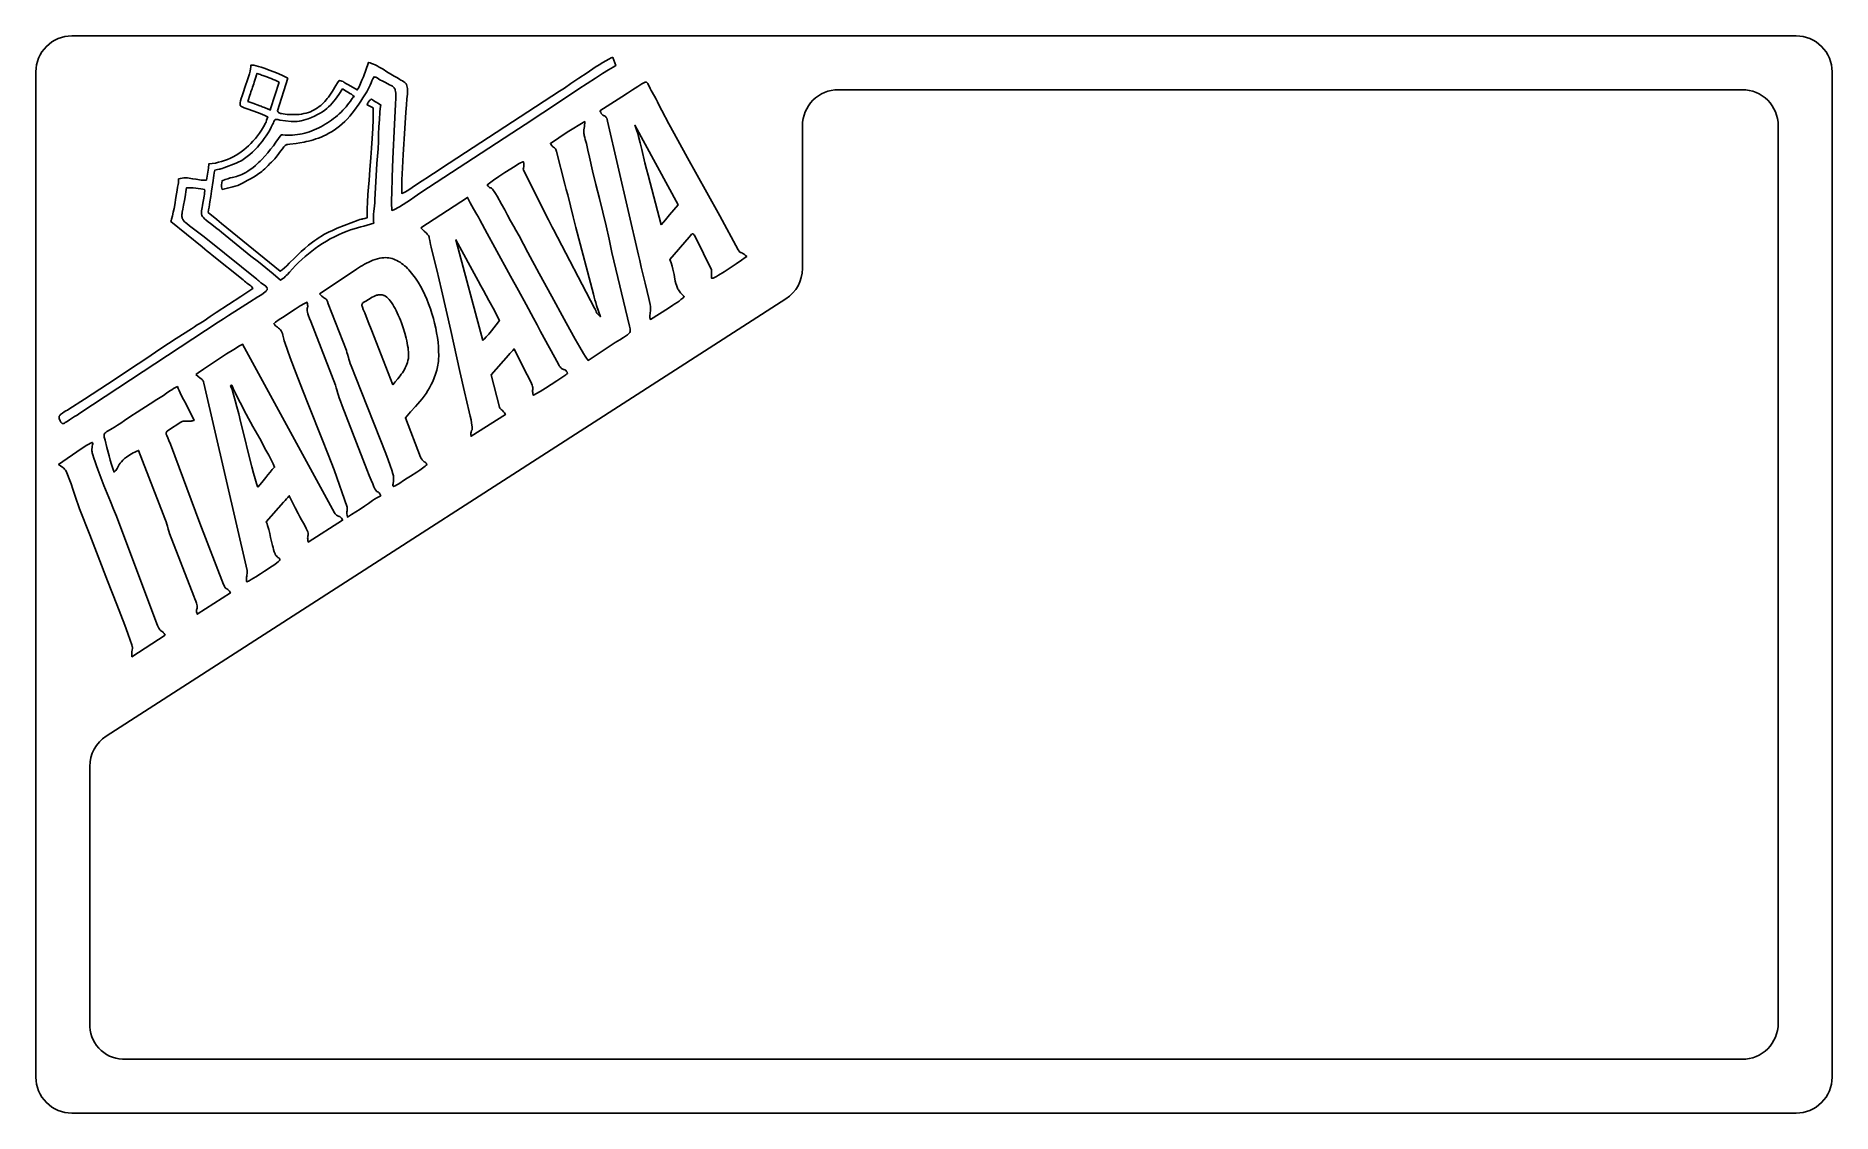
# Model space of a CAD drawing. Extents: x 0 to 500, y 0 to 300.
import ezdxf

# ---------------------------------------------------------------- set-up
doc = ezdxf.new("R2010")
doc.units = 0
doc.layers.add('Camada 1', color=250, linetype='CONTINUOUS')
doc.layers.add('Nível Padrão', color=18, linetype='CONTINUOUS')

msp = doc.modelspace()

# ---------------------------------------------------------------- linework, layer by layer
at = {"layer": 'Camada 1'}
for points in [[(70.14, 288.2), (69.92, 288.33), (69.55, 288.52), (68.42, 289.03), (66.93, 289.67), (65.25, 290.35), (63.54, 290.98), (62.72, 291.26), (61.95, 291.5), (61.27, 291.69), (60.67, 291.82), (60.19, 291.88), (60.01, 291.88), (59.85, 291.86), (59.86, 291.65), (59.85, 291.4), (59.77, 290.83), (59.62, 290.16), (59.42, 289.4), (59.17, 288.58), (58.88, 287.72), (58.27, 285.92), (57.66, 284.16), (57.4, 283.35), (57.17, 282.6), (56.99, 281.93), (56.87, 281.36), (56.84, 281.12), (56.83, 280.91), (56.84, 280.74), (56.87, 280.61), (56.91, 280.56), (56.98, 280.5), (57.21, 280.36), (57.56, 280.19), (58, 280.01), (59.1, 279.58), (60.37, 279.12), (61.68, 278.64), (62.9, 278.19), (63.89, 277.78), (64.26, 277.6), (64.52, 277.45), (64.39, 276.96), (64.23, 276.49), (64.05, 276.02), (63.84, 275.57), (63.61, 275.12), (63.37, 274.67), (62.83, 273.79), (62.25, 272.89), (61.72, 272.17), (61.14, 271.47), (60.42, 270.66), (59.82, 270.03), (59.2, 269.43), (58.55, 268.84), (57.88, 268.29), (57.18, 267.76), (56.46, 267.26), (55.71, 266.79), (54.94, 266.36), (54.16, 265.97), (53.35, 265.61), (52.53, 265.29), (51.69, 265.02), (50.83, 264.79), (49.95, 264.6), (49.07, 264.47), (48.17, 264.39), (48.01, 263.21), (47.82, 262.07), (47.64, 260.95), (47.48, 259.84), (47, 259.81), (46.52, 259.81), (46.04, 259.84), (45.56, 259.9), (44.6, 260.06), (43.63, 260.24), (43.15, 260.32), (42.66, 260.39), (42.17, 260.44), (41.68, 260.47), (41.19, 260.46), (40.69, 260.41), (40.2, 260.33), (39.7, 260.19), (39.71, 259.83), (39.7, 259.45), (39.65, 259.05), (39.58, 258.65), (39.42, 257.84), (39.28, 257.06), (38.96, 255.03), (38.63, 252.96), (38.45, 251.93), (38.24, 250.91), (38.01, 249.9), (37.75, 248.92), (37.64, 248.53), (37.64, 248.55), (37.64, 248.55), (37.55, 248.34), (46.31, 241.21), (47.04, 240.63), (47.71, 240.08), (48.37, 239.53), (49.07, 238.98), (57.7, 232.04), (58.08, 231.73), (58.41, 231.45), (58.75, 231.15), (59.15, 230.83), (59.56, 230.54), (59.82, 230.36), (59.93, 230.26), (60.06, 230.12), (60.39, 229.66), (58.72, 228.53), (57.04, 227.42), (53.63, 225.19), (50.21, 222.95), (48.51, 221.81), (46.82, 220.66), (46.41, 220.4), (45.94, 220.13), (45.43, 219.83), (44.92, 219.51), (44.13, 218.97), (43.35, 218.44), (39.07, 215.69), (34.8, 212.9), (30.55, 210.08), (26.29, 207.25), (22.03, 204.42), (17.77, 201.6), (13.49, 198.8), (9.2, 196.04), (8.81, 195.81), (8.35, 195.55), (7.85, 195.27), (7.36, 194.96), (7.14, 194.79), (6.93, 194.62), (6.76, 194.44), (6.62, 194.26), (6.51, 194.07), (6.45, 193.88), (6.45, 193.68), (6.49, 193.48), (6.76, 192.83), (6.87, 192.58), (6.98, 192.38), (7.09, 192.22), (7.2, 192.11), (7.31, 192.05), (7.44, 192.02), (7.58, 192.04), (7.75, 192.09), (7.93, 192.18), (8.15, 192.3), (8.68, 192.64), (9.37, 193.09), (10.76, 193.97), (11.48, 194.42), (12.24, 194.92), (50.76, 220.24), (52.21, 221.2), (53.59, 222.1), (56.43, 223.91), (59.49, 225.87), (61.74, 227.29), (62.58, 227.84), (63.26, 228.3), (63.77, 228.69), (63.96, 228.85), (64.12, 229.01), (64.25, 229.16), (64.34, 229.29), (64.4, 229.42), (64.42, 229.54), (64.41, 229.66), (64.38, 229.78), (64.31, 229.9), (64.22, 230.02), (63.96, 230.27), (63.6, 230.55), (62.65, 231.27), (62.32, 231.54), (62.06, 231.77), (61.81, 231.99), (61.53, 232.23), (48.19, 242.97), (46.44, 244.36), (44.96, 245.48), (42.75, 247.12), (41.97, 247.73), (41.66, 247.99), (41.4, 248.24), (41.18, 248.47), (40.99, 248.7), (40.85, 248.93), (40.75, 249.16), (40.67, 249.4), (40.63, 249.66), (40.62, 249.93), (40.63, 250.23), (40.67, 250.56), (40.73, 250.92), (40.89, 251.78), (41.12, 252.84), (41.37, 254.15), (41.64, 255.74), (41.77, 256.66), (41.89, 257.67), (42.15, 257.7), (42.43, 257.72), (43.07, 257.71), (43.76, 257.67), (44.48, 257.6), (45.19, 257.51), (45.87, 257.4), (46.47, 257.3), (46.97, 257.19), (46.99, 256.81), (46.96, 256.37), (46.9, 255.89), (46.82, 255.39), (46.64, 254.37), (46.56, 253.89), (46.49, 253.44), (46.4, 252.75), (46.3, 252.17), (46.13, 251.25), (46.08, 250.89), (46.07, 250.57), (46.11, 250.28), (46.15, 250.14), (46.21, 250), (46.37, 249.72), (46.62, 249.42), (46.96, 249.08), (47.39, 248.7), (47.94, 248.26), (48.61, 247.74), (50.36, 246.4), (51.01, 245.9), (51.67, 245.35), (53.68, 243.64), (55.73, 241.97), (57.79, 240.32), (59.86, 238.68), (61.93, 237.05), (63.99, 235.4), (66.03, 233.72), (68.05, 232.01), (68.39, 232.18), (68.73, 232.4), (69.07, 232.66), (69.39, 232.96), (69.7, 233.27), (70.01, 233.59), (70.56, 234.21), (71.41, 235.13), (72.26, 236.02), (73.14, 236.88), (74.02, 237.72), (74.93, 238.54), (75.86, 239.32), (76.81, 240.08), (77.78, 240.82), (78.78, 241.52), (79.81, 242.2), (80.86, 242.84), (81.95, 243.46), (83.07, 244.05), (84.22, 244.61), (85.41, 245.14), (86.63, 245.64), (87.6, 245.99), (88.55, 246.29), (89.49, 246.55), (90.41, 246.79), (91.32, 247.04), (92.23, 247.29), (93.12, 247.57), (94.02, 247.89), (93.97, 248.29), (93.94, 248.7), (93.93, 249.1), (93.94, 249.5), (93.98, 250.31), (94.05, 251.11), (94.24, 252.72), (94.32, 253.54), (94.37, 254.35), (94.94, 264.46), (95.11, 266.49), (95.23, 268.53), (95.33, 270.57), (95.41, 272.62), (95.5, 274.66), (95.61, 276.71), (95.76, 278.74), (95.86, 279.75), (95.97, 280.76), (95.7, 280.94), (95.38, 281.13), (94.67, 281.55), (94.32, 281.77), (93.99, 281.98), (93.71, 282.2), (93.5, 282.41), (93.24, 282.28), (93.02, 282.14), (92.83, 281.98), (92.67, 281.8), (92.54, 281.59), (92.43, 281.35), (92.32, 281.09), (92.23, 280.79), (93.84, 279.94), (93.88, 279.41), (93.9, 278.67), (93.9, 277.75), (93.87, 276.68), (93.77, 274.19), (93.61, 271.46), (93.44, 268.7), (93.26, 266.16), (92.99, 262.67), (92.74, 259.81), (92.59, 257.87), (92.43, 255.79), (92.3, 253.74), (92.21, 251.88), (92.19, 251.06), (92.18, 250.36), (92.2, 249.77), (92.23, 249.34), (91.83, 249.2), (91.52, 249.12), (91.03, 249.04), (90.8, 249), (90.52, 248.94), (90.18, 248.83), (89.74, 248.68), (83.89, 246.41), (83.1, 246.09), (82.34, 245.75), (81.6, 245.4), (80.88, 245.03), (80.19, 244.65), (79.52, 244.25), (78.86, 243.84), (78.23, 243.43), (77.62, 243), (77.02, 242.57), (75.89, 241.69), (74.83, 240.81), (73.85, 239.93), (72.92, 239.06), (72.06, 238.23), (70.52, 236.68), (69.82, 236), (69.18, 235.39), (68.58, 234.87), (68.3, 234.65), (68.02, 234.45), (51.64, 247.78), (50.98, 248.33), (50.34, 248.83), (47.91, 250.83), (48.06, 251.55), (48.2, 252.28), (48.44, 253.75), (48.65, 255.26), (48.86, 256.8), (49.31, 259.69), (49.44, 260.44), (49.54, 261.15), (49.65, 261.85), (49.79, 262.57), (50.19, 262.7), (50.5, 262.78), (50.99, 262.87), (51.23, 262.91), (51.5, 262.97), (51.84, 263.07), (52.28, 263.23), (55.74, 264.57), (56.13, 264.73), (56.53, 264.91), (56.92, 265.11), (57.31, 265.33), (57.69, 265.57), (58.08, 265.82), (58.84, 266.37), (59.59, 266.98), (60.31, 267.63), (61.02, 268.33), (61.71, 269.06), (62.36, 269.82), (62.99, 270.6), (63.58, 271.39), (64.13, 272.18), (64.64, 272.98), (65.11, 273.77), (65.52, 274.55), (65.89, 275.3), (66.11, 275.81), (66.27, 276.19), (66.4, 276.47), (66.47, 276.57), (66.54, 276.65), (66.63, 276.7), (66.72, 276.73), (66.84, 276.75), (66.98, 276.74), (67.36, 276.68), (67.87, 276.55), (71.02, 276.19), (71.57, 276.15), (72.13, 276.15), (72.7, 276.18), (73.28, 276.25), (73.87, 276.35), (74.48, 276.49), (75.1, 276.68), (75.74, 276.9), (76.71, 277.3), (77.59, 277.69), (78.39, 278.09), (79.12, 278.49), (79.78, 278.9), (80.38, 279.33), (80.94, 279.78), (81.47, 280.25), (81.96, 280.74), (82.44, 281.27), (82.9, 281.82), (83.36, 282.41), (84.32, 283.72), (85.37, 285.22), (85.79, 284.94), (86.2, 284.69), (87.02, 284.22), (87.43, 283.98), (87.83, 283.73), (88.23, 283.44), (88.63, 283.12), (88.24, 282.81), (88.12, 282.68), (88.01, 282.55), (87.82, 282.26), (87.54, 281.84), (87.15, 281.31), (86.74, 280.79), (86.32, 280.28), (85.87, 279.77), (85.41, 279.28), (84.93, 278.79), (84.44, 278.32), (83.92, 277.86), (83.4, 277.41), (82.85, 276.98), (82.3, 276.56), (81.73, 276.16), (81.15, 275.77), (80.56, 275.39), (79.95, 275.04), (79.34, 274.7), (78.72, 274.39), (78.09, 274.09), (77.44, 273.81), (76.8, 273.55), (76.14, 273.32), (75.48, 273.11), (74.82, 272.92), (74.14, 272.76), (73.47, 272.62), (72.79, 272.51), (72.11, 272.42), (71.43, 272.36), (70.74, 272.33), (70.06, 272.33), (69.37, 272.35), (68.69, 272.41), (68.28, 272.48), (66.83, 270.44), (66.09, 269.43), (65.34, 268.44), (64.55, 267.47), (63.73, 266.52), (62.86, 265.6), (62.41, 265.14), (61.94, 264.7), (61.1, 263.94), (60.34, 263.29), (59.65, 262.76), (59.02, 262.31), (58.43, 261.95), (57.88, 261.65), (57.35, 261.41), (56.84, 261.21), (56.32, 261.04), (55.8, 260.89), (54.68, 260.6), (54.06, 260.43), (53.38, 260.23), (52.64, 259.99), (51.82, 259.68), (51.74, 259.08), (51.68, 258.52), (51.68, 258.24), (51.7, 257.94), (51.76, 257.61), (51.85, 257.25), (52.58, 257.44), (53.31, 257.61), (54.04, 257.77), (54.77, 257.94), (55.5, 258.14), (56.23, 258.38), (56.6, 258.53), (56.96, 258.69), (57.32, 258.87), (57.69, 259.08), (58.76, 259.7), (59.7, 260.23), (60.55, 260.7), (61.33, 261.16), (62.09, 261.67), (62.48, 261.96), (62.87, 262.27), (63.29, 262.62), (63.72, 263.01), (64.17, 263.45), (64.66, 263.94), (65.15, 264.43), (65.6, 264.84), (66.03, 265.27), (66.5, 265.77), (66.78, 266.12), (67.17, 266.63), (68.12, 267.89), (68.61, 268.52), (69.05, 269.07), (69.42, 269.47), (69.57, 269.59), (69.68, 269.66), (69.87, 269.72), (70.11, 269.77), (70.72, 269.87), (72.43, 270.08), (73.48, 270.23), (74.65, 270.44), (75.27, 270.56), (75.92, 270.71), (76.58, 270.88), (77.26, 271.07), (77.95, 271.3), (78.66, 271.55), (79.38, 271.83), (80.1, 272.14), (80.84, 272.49), (81.57, 272.88), (82.31, 273.31), (83.05, 273.78), (83.79, 274.3), (84.52, 274.86), (85.24, 275.47), (85.96, 276.14), (86.66, 276.85), (87.35, 277.62), (88.03, 278.46), (88.69, 279.35), (89.86, 281.02), (90.44, 281.86), (91.01, 282.71), (91.56, 283.57), (92.08, 284.45), (92.56, 285.35), (93, 286.26), (93.28, 286.9), (93.53, 287.49), (93.8, 288.06), (93.96, 288.34), (94.15, 288.62), (94.42, 288.55), (94.64, 288.48), (94.82, 288.4), (94.99, 288.31), (95.32, 288.09), (95.77, 287.81), (96.59, 287.36), (97.3, 286.99), (98.44, 286.41), (98.87, 286.18), (99.23, 285.96), (99.52, 285.74), (99.64, 285.62), (99.75, 285.5), (99.84, 285.37), (99.92, 285.22), (99.99, 285.07), (100.04, 284.9), (100.12, 284.5), (100.16, 284.02), (100.17, 283.44), (100.16, 282.74), (100.09, 280.93), (99.84, 275.42), (99.4, 265.72), (99.2, 260.67), (99.06, 256.23), (99.02, 254.41), (99.01, 252.95), (99.03, 251.92), (99.06, 251.58), (99.09, 251.38), (99.63, 251.6), (100.16, 251.85), (100.69, 252.11), (101.22, 252.4), (102.26, 253.01), (103.29, 253.68), (104.3, 254.37), (105.29, 255.07), (107.17, 256.41), (130.37, 271.53), (132.52, 272.93), (136.18, 275.36), (146.01, 281.87), (151.16, 285.26), (155.79, 288.27), (157.75, 289.52), (159.39, 290.55), (160.65, 291.31), (161.12, 291.57), (161.46, 291.76), (160.58, 294.02), (160.37, 293.95), (160.1, 293.85), (159.46, 293.53), (158.68, 293.1), (157.78, 292.57), (156.78, 291.95), (155.71, 291.26), (153.43, 289.76), (151.12, 288.2), (148.95, 286.72), (147.1, 285.46), (145.76, 284.58), (112.91, 263.14), (111.12, 262), (110.19, 261.39), (109.28, 260.77), (107.56, 259.61), (105.68, 258.39), (104.75, 257.78), (103.81, 257.16), (103.33, 256.86), (102.84, 256.59), (102.35, 256.34), (101.84, 256.12), (101.82, 256.61), (101.82, 257.44), (101.84, 258.57), (101.89, 259.94), (102.04, 263.23), (102.23, 266.95), (102.66, 274.21), (102.95, 278.78), (103.12, 280.8), (103.29, 282.46), (103.41, 283.82), (103.44, 284.39), (103.44, 284.91), (103.42, 285.36), (103.36, 285.77), (103.27, 286.14), (103.12, 286.46), (103.04, 286.61), (102.93, 286.75), (102.69, 287.01), (102.38, 287.25), (102.02, 287.47), (101.61, 287.69), (101.3, 287.88), (100.61, 288.29), (99.77, 288.78), (98.79, 289.38), (97.73, 290.04), (96.62, 290.71), (95.51, 291.34), (94.96, 291.64), (94.44, 291.9), (93.93, 292.14), (93.45, 292.34), (93.01, 292.5), (92.6, 292.61), (91.17, 288.62), (90.77, 287.66), (90.38, 286.72), (90.18, 286.27), (89.96, 285.82), (89.72, 285.39), (89.45, 284.97), (86.99, 286.39), (86.31, 286.79), (85.76, 287.12), (85.49, 287.26), (85.2, 287.39), (84.85, 287.51), (84.44, 287.62), (83.98, 286.93), (83.52, 286.19), (82.53, 284.59), (81.99, 283.77), (81.4, 282.95), (81.09, 282.55), (80.76, 282.15), (80.41, 281.76), (80.05, 281.38), (79.67, 281.01), (79.27, 280.65), (78.85, 280.31), (78.41, 279.99), (77.95, 279.68), (77.46, 279.4), (76.94, 279.14), (76.4, 278.9), (75.84, 278.69), (75.24, 278.51), (74.61, 278.36), (73.95, 278.24), (73.26, 278.15), (72.54, 278.1), (71.78, 278.09), (70.98, 278.11), (70.46, 278.13), (69.9, 278.15), (69.41, 278.22), (68.86, 278.31), (68.36, 278.36), (68.12, 278.4), (67.91, 278.45), (67.7, 278.54), (67.52, 278.67), (67.44, 278.76), (67.37, 278.86), (67.3, 278.98), (67.24, 279.12), (70.14, 288.2)], [(157.02, 279.15), (157.21, 278.74), (157.38, 278.43), (157.54, 278.2), (157.69, 278.03), (157.83, 277.92), (157.96, 277.85), (158.2, 277.77), (158.32, 277.73), (158.43, 277.68), (158.54, 277.6), (158.66, 277.48), (158.77, 277.3), (158.89, 277.05), (159.01, 276.72), (159.14, 276.29), (167.76, 238.91), (168.08, 237.49), (168.52, 235.6), (169.62, 231.11), (170.16, 228.85), (170.62, 226.83), (170.96, 225.22), (171.06, 224.63), (171.12, 224.2), (171.12, 223.74), (171.09, 223.33), (171.03, 222.96), (170.97, 222.61), (170.92, 222.26), (170.9, 221.89), (170.94, 221.5), (170.98, 221.29), (171.04, 221.06), (176.06, 224.22), (177.28, 224.99), (177.89, 225.38), (178.48, 225.77), (179.05, 226.17), (179.57, 226.58), (180.05, 227), (180.46, 227.42), (180.16, 227.69), (179.89, 227.96), (179.64, 228.22), (179.42, 228.48), (179.21, 228.73), (179.03, 228.99), (178.87, 229.24), (178.72, 229.5), (178.47, 230.02), (178.28, 230.54), (178.12, 231.09), (177.99, 231.66), (177.76, 232.89), (177.64, 233.56), (177.49, 234.28), (177.31, 235.06), (177.09, 235.89), (176.8, 236.79), (176.45, 237.76), (181.86, 243.97), (182.27, 244.53), (182.46, 244.74), (182.56, 244.82), (182.65, 244.87), (182.75, 244.89), (182.85, 244.88), (182.95, 244.84), (183.06, 244.76), (183.18, 244.63), (183.3, 244.46), (183.44, 244.23), (183.58, 243.95), (188.05, 234.86), (188.08, 234.66), (188.08, 234.47), (188.07, 234.11), (188.03, 233.75), (188.03, 233.35), (188.07, 232.68), (188.09, 232.56), (188.11, 232.52), (188.14, 232.54), (188.18, 232.57), (188.25, 232.57), (188.34, 232.51), (188.41, 232.51), (188.53, 232.54), (188.9, 232.7), (189.41, 232.97), (190.04, 233.34), (191.56, 234.29), (193.26, 235.4), (194.94, 236.54), (196.4, 237.54), (197.45, 238.27), (197.87, 238.59), (197.53, 238.88), (197.23, 239.11), (196.98, 239.29), (196.77, 239.42), (196.46, 239.58), (196.24, 239.66), (196.08, 239.71), (196, 239.75), (195.93, 239.81), (195.75, 240.02), (195.49, 240.4), (190.36, 249.86), (186.73, 256.38), (181.38, 266.02), (178.66, 271), (176.2, 275.53), (174.26, 279.21), (173.54, 280.59), (173.05, 281.62), (172.65, 282.41), (172.21, 283.2), (171.27, 284.81), (170.99, 285.32), (170.77, 285.78), (170.43, 286.49), (170.3, 286.74), (170.16, 286.93), (170.09, 287), (170.02, 287.06), (169.94, 287.09), (169.85, 287.11), (169.75, 287.11), (169.64, 287.09), (169.39, 287), (169.07, 286.85), (168.67, 286.61), (167.6, 285.93), (166.07, 284.95), (164.67, 284.07), (163.12, 283.07), (157.02, 279.15)], [(161.29, 214.59), (162.59, 215.4), (163.61, 216.03), (164.39, 216.54), (164.7, 216.76), (164.94, 216.98), (165.14, 217.19), (165.29, 217.41), (165.39, 217.64), (165.44, 217.88), (165.46, 218.16), (165.43, 218.46), (165.37, 218.8), (165.28, 219.19), (160.36, 239.72), (159.99, 241.53), (159.58, 243.37), (158.72, 247.1), (157.81, 250.89), (156.86, 254.73), (155.9, 258.58), (154.96, 262.44), (154.06, 266.27), (153.63, 268.17), (153.22, 270.06), (153.08, 270.62), (152.92, 271.17), (152.76, 271.71), (152.62, 272.28), (152.57, 272.57), (152.54, 272.85), (152.52, 273.12), (152.52, 273.37), (152.55, 273.86), (152.61, 274.32), (152.69, 274.77), (152.75, 275.21), (152.78, 275.66), (152.77, 275.9), (152.76, 276.14), (147.88, 273.15), (145.55, 271.63), (143.22, 270.06), (143.35, 269.81), (143.48, 269.61), (143.6, 269.45), (143.71, 269.32), (143.92, 269.13), (144.12, 269), (144.32, 268.86), (144.41, 268.77), (144.5, 268.65), (144.6, 268.51), (144.69, 268.33), (144.79, 268.1), (144.89, 267.82), (147.25, 258.74), (147.65, 257.25), (148.04, 255.74), (148.81, 252.65), (149.57, 249.58), (150.31, 246.61), (155.22, 228.04), (155.4, 227.27), (155.59, 226.49), (155.82, 225.71), (156.06, 224.92), (156.59, 223.35), (157.16, 221.8), (156.14, 222.82), (155.96, 223.17), (155.82, 223.51), (155.69, 223.85), (155.53, 224.21), (144.12, 246.04), (143.72, 246.77), (143.33, 247.52), (142.65, 248.82), (135.7, 262.59), (135.68, 262.93), (135.7, 263.21), (135.79, 263.67), (135.82, 263.9), (135.82, 264.18), (135.79, 264.52), (135.69, 264.94), (135.56, 264.9), (135.38, 264.84), (134.93, 264.63), (134.36, 264.33), (133.7, 263.95), (132.17, 263.02), (130.49, 261.95), (128.83, 260.85), (127.36, 259.83), (126.24, 259.01), (125.86, 258.7), (125.62, 258.49), (125.91, 258.12), (126.13, 257.88), (126.29, 257.74), (126.42, 257.67), (126.51, 257.65), (126.6, 257.65), (126.68, 257.65), (126.78, 257.62), (126.9, 257.53), (127.07, 257.36), (127.28, 257.08), (127.57, 256.67), (127.93, 256.1), (128.39, 255.35), (129.64, 253.17), (130.51, 251.56), (131.32, 250.03), (132.13, 248.52), (133.01, 246.95), (133.6, 245.9), (134.48, 244.29), (136.97, 239.69), (140.11, 233.84), (143.58, 227.42), (147.02, 221.1), (148.63, 218.19), (150.09, 215.57), (151.38, 213.31), (152.45, 211.51), (152.88, 210.8), (153.25, 210.24), (153.53, 209.84), (153.73, 209.6), (161.29, 214.59)], [(174.09, 247.38), (175.27, 248.77), (176.41, 250.14), (177.55, 251.52), (178.74, 252.91), (166.74, 275.1), (167.01, 274.37), (167.27, 273.6), (167.52, 272.79), (167.76, 271.95), (168.22, 270.18), (168.67, 268.34), (169.54, 264.65), (169.97, 262.88), (170.43, 261.23), (174.09, 247.38)], [(107.14, 246.58), (108.1, 245.65), (108.73, 245.05), (108.95, 244.82), (109.12, 244.62), (109.25, 244.44), (109.35, 244.24), (109.43, 244.02), (109.5, 243.76), (109.64, 243.04), (109.86, 241.94), (110.02, 241.2), (110.23, 240.32), (111.57, 234.84), (112.88, 229.27), (114.18, 223.63), (115.47, 217.94), (118.04, 206.56), (119.33, 200.91), (120.63, 195.33), (120.91, 194.08), (121.13, 193.07), (121.28, 192.25), (121.38, 191.61), (121.44, 191.12), (121.46, 190.76), (121.44, 190.49), (121.41, 190.31), (121.35, 190.17), (121.29, 190.06), (121.23, 189.94), (121.17, 189.8), (121.13, 189.61), (121.11, 189.35), (121.11, 188.98), (121.15, 188.49), (130.69, 194.56), (130.44, 195), (130.2, 195.34), (129.97, 195.59), (129.75, 195.79), (129.54, 195.96), (129.34, 196.14), (129.17, 196.35), (129.02, 196.61), (126.75, 205.6), (131.57, 211.06), (131.97, 211.55), (132.35, 211.98), (132.74, 212.39), (133.12, 212.82), (136.51, 206.06), (137.02, 205.12), (137.44, 204.34), (137.76, 203.69), (138, 203.16), (138.17, 202.73), (138.27, 202.39), (138.33, 202.12), (138.35, 201.91), (138.34, 201.72), (138.32, 201.55), (138.27, 201.2), (138.26, 200.98), (138.28, 200.71), (138.34, 200.37), (138.45, 199.94), (138.74, 200.08), (139.17, 200.31), (140.35, 201), (141.83, 201.91), (143.45, 202.93), (145.04, 203.96), (146.44, 204.89), (147.48, 205.61), (147.81, 205.86), (147.99, 206.02), (147.86, 206.33), (147.73, 206.56), (147.61, 206.74), (147.49, 206.87), (147.37, 206.95), (147.25, 207.01), (146.99, 207.08), (146.85, 207.13), (146.69, 207.18), (146.53, 207.27), (146.35, 207.4), (146.15, 207.58), (145.94, 207.82), (145.7, 208.14), (145.44, 208.55), (140.42, 217.71), (139.49, 219.53), (138.52, 221.39), (136.48, 225.21), (134.34, 229.13), (132.15, 233.11), (127.74, 241.08), (125.6, 245), (123.55, 248.82), (123.17, 249.5), (122.74, 250.25), (121.8, 251.84), (121.33, 252.66), (120.89, 253.47), (120.5, 254.26), (120.17, 255.02), (107.14, 246.58)], [(124.39, 215.21), (124.57, 215.36), (124.81, 215.58), (125.38, 216.19), (126.06, 216.97), (126.78, 217.85), (127.5, 218.74), (128.15, 219.57), (129.03, 220.75), (128.35, 222.11), (127.63, 223.49), (126.1, 226.29), (124.56, 229.07), (123.82, 230.44), (123.13, 231.77), (116.93, 243.23), (124.39, 215.21)], [(78.94, 228.18), (79.05, 228.07), (79.14, 227.94), (79.3, 227.76), (79.61, 227.48), (80.04, 227.17), (80.34, 226.98), (80.56, 226.86), (80.71, 226.76), (80.85, 226.62), (80.98, 226.38), (81.15, 226), (81.39, 225.41), (86.43, 212.39), (86.59, 211.87), (86.73, 211.38), (86.99, 210.42), (87.12, 209.93), (87.28, 209.39), (87.48, 208.8), (87.72, 208.14), (90.52, 201.09), (94.08, 192.14), (95.83, 187.69), (97.38, 183.66), (98.05, 181.89), (98.62, 180.33), (99.08, 179.03), (99.4, 178.01), (99.47, 177.75), (99.52, 177.49), (99.56, 177.23), (99.57, 176.98), (99.57, 176.49), (99.53, 176.05), (99.41, 175.29), (99.37, 174.99), (99.36, 174.77), (99.38, 174.68), (99.41, 174.62), (99.45, 174.57), (99.52, 174.55), (99.61, 174.55), (99.72, 174.57), (100.02, 174.69), (100.44, 174.93), (101.01, 175.27), (102.62, 176.35), (103.39, 176.86), (104.23, 177.39), (105.99, 178.49), (106.85, 179.05), (107.64, 179.61), (108, 179.88), (108.33, 180.15), (108.63, 180.42), (108.89, 180.68), (108.75, 180.86), (108.62, 181.01), (108.36, 181.25), (108.12, 181.42), (107.9, 181.56), (107.69, 181.73), (107.49, 181.94), (107.39, 182.08), (107.29, 182.25), (107.19, 182.46), (107.09, 182.7), (102.86, 193.63), (104.3, 195.26), (105.65, 196.77), (106.29, 197.5), (106.91, 198.22), (107.5, 198.94), (108.06, 199.67), (108.6, 200.43), (109.11, 201.21), (109.59, 202.02), (110.05, 202.88), (110.48, 203.79), (110.88, 204.76), (111.25, 205.79), (111.59, 206.91), (111.71, 207.36), (111.81, 207.83), (111.89, 208.32), (111.97, 208.83), (112.03, 209.35), (112.07, 209.89), (112.12, 211.02), (112.11, 212.2), (112.05, 213.42), (111.93, 214.69), (111.77, 215.98), (111.55, 217.3), (111.29, 218.64), (110.99, 219.99), (110.63, 221.34), (110.24, 222.69), (109.8, 224.02), (109.32, 225.34), (108.8, 226.64), (108.25, 227.9), (107.66, 229.12), (107.03, 230.3), (106.37, 231.43), (106.03, 231.97), (105.68, 232.49), (105.32, 233), (104.95, 233.49), (104.58, 233.96), (104.2, 234.41), (103.81, 234.84), (103.42, 235.25), (103.02, 235.64), (102.61, 236), (102.2, 236.34), (101.78, 236.66), (101.35, 236.95), (100.92, 237.21), (100.49, 237.45), (100.04, 237.65), (99.6, 237.83), (99.14, 237.98), (98.69, 238.09), (98.23, 238.18), (97.76, 238.23), (97.29, 238.25), (96.81, 238.23), (96.33, 238.18), (95.69, 238.07), (95.05, 237.92), (94.43, 237.73), (93.82, 237.52), (93.22, 237.27), (92.63, 237.01), (92.05, 236.72), (91.48, 236.41), (90.91, 236.08), (90.36, 235.75), (89.27, 235.04), (87.17, 233.61), (78.94, 228.18)], [(85.25, 197), (84.78, 198.23), (84.45, 199.16), (84.21, 199.87), (84.05, 200.44), (83.78, 201.42), (83.62, 201.99), (83.38, 202.72), (76.5, 220.44), (76.17, 221.33), (75.91, 222.05), (75.72, 222.63), (75.59, 223.09), (75.52, 223.45), (75.48, 223.72), (75.48, 223.93), (75.51, 224.08), (75.59, 224.32), (75.63, 224.45), (75.65, 224.59), (75.66, 224.78), (75.63, 225.04), (75.56, 225.37), (75.45, 225.81), (75.16, 225.67), (74.74, 225.45), (73.6, 224.78), (72.17, 223.89), (70.61, 222.89), (69.08, 221.89), (67.73, 220.98), (66.72, 220.26), (66.39, 220.01), (66.2, 219.85), (66.46, 219.54), (66.73, 219.28), (67, 219.06), (67.28, 218.86), (67.55, 218.65), (67.81, 218.43), (68.05, 218.17), (68.28, 217.86), (68.5, 217.46), (68.66, 217.08), (68.76, 216.7), (68.84, 216.33), (68.98, 215.52), (69.09, 215.08), (69.25, 214.59), (70.82, 210.35), (72.49, 205.96), (74.23, 201.47), (76, 196.93), (79.58, 187.86), (81.32, 183.43), (82.99, 179.14), (86.63, 168.72), (86.67, 168.34), (86.66, 168.03), (86.63, 167.76), (86.59, 167.49), (86.56, 167.21), (86.56, 166.88), (86.61, 166.48), (86.73, 165.98), (87.89, 166.74), (89.05, 167.48), (90.24, 168.23), (91.46, 169.03), (92.54, 169.78), (93.7, 170.58), (94.29, 170.96), (94.87, 171.33), (95.43, 171.66), (95.97, 171.94), (95.72, 172.43), (95.53, 172.75), (95.38, 172.93), (95.26, 173.02), (95.17, 173.05), (95.09, 173.05), (95, 173.06), (94.9, 173.11), (94.77, 173.23), (94.6, 173.47), (94.38, 173.86), (94.1, 174.44), (93.75, 175.23), (93.31, 176.28), (92.76, 177.61), (92.11, 179.27), (85.25, 197)], [(99.31, 202.78), (100.04, 203.63), (100.74, 204.47), (101.41, 205.33), (101.72, 205.76), (102.02, 206.21), (102.31, 206.66), (102.57, 207.12), (102.81, 207.59), (103.04, 208.07), (103.23, 208.57), (103.41, 209.08), (103.55, 209.61), (103.67, 210.16), (103.72, 210.55), (103.74, 210.99), (103.74, 211.47), (103.71, 212), (103.65, 212.56), (103.58, 213.15), (103.48, 213.78), (103.35, 214.43), (103.21, 215.1), (103.05, 215.79), (102.67, 217.21), (102.23, 218.66), (101.73, 220.11), (101.46, 220.82), (101.17, 221.51), (100.88, 222.2), (100.58, 222.86), (100.27, 223.49), (99.96, 224.1), (99.64, 224.68), (99.31, 225.22), (98.98, 225.72), (98.65, 226.18), (98.31, 226.58), (97.97, 226.94), (97.64, 227.25), (97.3, 227.49), (96.97, 227.67), (96.8, 227.74), (96.64, 227.78), (96.34, 227.85), (96.06, 227.88), (95.8, 227.9), (95.54, 227.89), (95.29, 227.86), (95.05, 227.81), (94.81, 227.75), (94.58, 227.67), (94.11, 227.46), (93.62, 227.2), (92.56, 226.58), (91.84, 226.17), (91.31, 225.86), (91.12, 225.72), (90.97, 225.59), (90.86, 225.45), (90.79, 225.31), (90.76, 225.14), (90.77, 224.95), (90.81, 224.72), (90.89, 224.46), (91.14, 223.79), (91.52, 222.87), (92.52, 220.38), (93.51, 217.88), (95.45, 212.85), (97.38, 207.81), (99.31, 202.78)], [(44.52, 205.67), (45.15, 205.14), (45.63, 204.76), (45.98, 204.5), (46.24, 204.29), (46.41, 204.11), (46.54, 203.91), (46.65, 203.63), (46.76, 203.25), (58.77, 151.15), (58.8, 150.9), (58.82, 150.67), (58.8, 150.26), (58.74, 149.9), (58.67, 149.57), (58.61, 149.24), (58.58, 148.88), (58.58, 148.69), (58.61, 148.47), (58.65, 148.24), (58.71, 147.99), (59.33, 148.26), (59.96, 148.59), (60.61, 148.96), (61.26, 149.37), (62.52, 150.2), (63.66, 150.95), (65.73, 152.3), (66.48, 152.81), (67.04, 153.23), (67.45, 153.56), (67.72, 153.82), (67.81, 153.94), (67.87, 154.04), (67.9, 154.13), (67.91, 154.21), (67.9, 154.29), (67.87, 154.36), (67.75, 154.49), (67.59, 154.63), (67.38, 154.78), (67.16, 154.95), (66.94, 155.17), (66.83, 155.3), (66.73, 155.45), (66.64, 155.61), (66.56, 155.79), (66.36, 156.35), (66.17, 156.92), (66, 157.48), (65.85, 158.04), (65.58, 159.17), (65.33, 160.29), (65.09, 161.4), (64.82, 162.51), (64.67, 163.06), (64.51, 163.61), (64.33, 164.15), (64.13, 164.7), (68.91, 170.18), (69.34, 170.65), (69.73, 171.08), (70.12, 171.49), (70.5, 171.92), (72.19, 168.53), (72.99, 166.96), (73.47, 166.04), (73.92, 165.23), (74.47, 164.26), (74.91, 163.46), (75.25, 162.81), (75.49, 162.29), (75.66, 161.87), (75.76, 161.54), (75.8, 161.29), (75.8, 161.08), (75.78, 160.91), (75.73, 160.76), (75.69, 160.59), (75.65, 160.41), (75.63, 160.18), (75.65, 159.89), (75.71, 159.51), (75.83, 159.04), (85.37, 165.11), (85.22, 165.41), (85.08, 165.65), (84.95, 165.82), (84.83, 165.95), (84.71, 166.04), (84.6, 166.11), (84.39, 166.18), (84.15, 166.25), (84.02, 166.31), (83.87, 166.4), (83.71, 166.52), (83.53, 166.69), (83.33, 166.91), (83.11, 167.2), (57.55, 214.12), (57.21, 213.95), (56.66, 213.64), (55.08, 212.69), (53.04, 211.41), (50.8, 209.96), (48.59, 208.51), (46.65, 207.21), (45.21, 206.21), (44.76, 205.87), (44.52, 205.67)], [(37.43, 186.28), (37.01, 187.31), (36.68, 188.09), (36.44, 188.67), (36.36, 188.89), (36.3, 189.09), (36.27, 189.26), (36.27, 189.4), (36.3, 189.53), (36.36, 189.66), (36.45, 189.78), (36.57, 189.9), (36.92, 190.18), (40.3, 192.38), (40.53, 192.5), (40.75, 192.59), (40.96, 192.66), (41.17, 192.7), (41.37, 192.73), (41.58, 192.74), (42, 192.73), (42.43, 192.72), (42.91, 192.72), (43.17, 192.74), (43.44, 192.78), (43.72, 192.84), (44.03, 192.92), (41.72, 197.66), (41.12, 198.71), (40.46, 199.97), (39.84, 201.24), (39.58, 201.82), (39.37, 202.32), (38.84, 202.08), (38.32, 201.79), (37.8, 201.47), (37.29, 201.13), (36.33, 200.46), (35.48, 199.87), (33.67, 198.72), (31.84, 197.56), (28.19, 195.24), (26.41, 194.07), (24.68, 192.89), (23.61, 192.16), (22.68, 191.55), (21.87, 191.05), (21.18, 190.63), (20.12, 190.01), (19.74, 189.78), (19.44, 189.58), (19.22, 189.4), (19.07, 189.22), (19.02, 189.13), (18.99, 189.04), (18.96, 188.82), (18.98, 188.58), (19.04, 188.27), (19.26, 187.45), (19.78, 185.35), (20.37, 183.03), (20.68, 181.84), (21.02, 180.68), (21.38, 179.56), (21.76, 178.51), (22, 178.73), (22.22, 178.97), (22.41, 179.25), (22.59, 179.55), (22.98, 180.24), (23.21, 180.61), (23.48, 181.01), (23.8, 181.42), (24.19, 181.84), (24.66, 182.28), (25.21, 182.72), (25.87, 183.18), (26.64, 183.63), (27.08, 183.86), (27.55, 184.09), (28.05, 184.33), (28.59, 184.56), (35.45, 166.83), (35.93, 165.58), (36.26, 164.66), (36.48, 163.98), (36.62, 163.46), (36.84, 162.6), (36.99, 162.09), (37.2, 161.41), (43.97, 143.98), (44.27, 143.19), (44.49, 142.55), (44.66, 142.02), (44.77, 141.6), (44.84, 141.27), (44.87, 141), (44.87, 140.8), (44.85, 140.64), (44.77, 140.37), (44.74, 140.24), (44.72, 140.08), (44.71, 139.88), (44.74, 139.63), (44.8, 139.31), (44.91, 138.91), (54.15, 144.87), (54.01, 145.14), (53.88, 145.35), (53.74, 145.52), (53.62, 145.66), (53.5, 145.77), (53.38, 145.85), (53.15, 145.99), (52.92, 146.13), (52.81, 146.22), (52.7, 146.34), (52.59, 146.48), (52.47, 146.67), (52.36, 146.9), (52.24, 147.18), (45.6, 164.31), (37.43, 186.28)], [(61.77, 174.31), (62.87, 175.63), (64.01, 176.99), (64.3, 177.35), (64.59, 177.74), (65.17, 178.52), (65.47, 178.91), (65.78, 179.26), (66.09, 179.58), (66.42, 179.85), (66, 180.78), (65.45, 181.91), (64.79, 183.21), (64.03, 184.65), (62.3, 187.84), (60.42, 191.26), (58.55, 194.68), (56.83, 197.88), (56.08, 199.33), (55.43, 200.65), (54.89, 201.79), (54.49, 202.74), (54.19, 202.63), (54.39, 202.1), (54.59, 201.51), (55.02, 200.12), (55.48, 198.49), (55.97, 196.68), (56.47, 194.71), (56.99, 192.63), (58.05, 188.29), (59.1, 183.98), (60.1, 180), (60.56, 178.23), (61, 176.67), (61.4, 175.35), (61.59, 174.79), (61.77, 174.31)], [(35.96, 133.07), (35.82, 133.35), (35.68, 133.57), (35.54, 133.75), (35.42, 133.88), (35.29, 133.99), (35.17, 134.08), (34.92, 134.25), (34.8, 134.35), (34.67, 134.47), (34.53, 134.63), (34.39, 134.82), (34.23, 135.07), (34.07, 135.39), (33.89, 135.78), (33.7, 136.25), (22.45, 166.21), (21.64, 168.24), (20.77, 170.37), (18.95, 174.8), (18.05, 177.03), (17.21, 179.22), (16.82, 180.29), (16.45, 181.34), (16.11, 182.36), (15.8, 183.35), (15.72, 183.63), (15.67, 183.9), (15.63, 184.17), (15.61, 184.43), (15.61, 184.91), (15.64, 185.35), (15.7, 185.74), (15.75, 186.08), (15.8, 186.35), (15.81, 186.56), (15.79, 186.63), (15.76, 186.69), (15.72, 186.72), (15.65, 186.74), (15.57, 186.73), (15.46, 186.7), (15.16, 186.57), (14.74, 186.34), (14.19, 186.01), (12.59, 185.01), (6.31, 180.68), (6.59, 180.45), (6.88, 180.23), (7.46, 179.81), (7.73, 179.58), (7.98, 179.34), (8.2, 179.07), (8.4, 178.76), (8.6, 178.36), (8.81, 177.88), (9.28, 176.68), (9.78, 175.27), (10.29, 173.74), (11.29, 170.69), (11.73, 169.38), (12.12, 168.32), (14.98, 161.03), (17.36, 154.97), (19.97, 148.28), (22.52, 141.69), (24.72, 135.91), (25.59, 133.56), (26.25, 131.69), (26.69, 130.39), (26.8, 129.98), (26.84, 129.75), (26.84, 129.38), (26.81, 129.06), (26.73, 128.49), (26.69, 128.21), (26.67, 127.9), (26.68, 127.54), (26.72, 127.11), (35.96, 133.07)]]:
    msp.add_lwpolyline(points, close=True, dxfattribs=at)
at = {"layer": 'Nível Padrão'}
for points in [[(0, 10, 0.414214), (10, 0), (490, 0, 0.414214), (500, 10), (500, 290, 0.414214), (490, 300), (10, 300, 0.414214), (0, 290), (0, 10)], [(15, 24), (15, 96.56, -0.255014), (19.59, 104.97), (208.79, 226.79, 0.255014), (213.38, 235.19), (213.38, 275, -0.414214), (223.38, 285), (475, 285, -0.414214), (485, 275), (485, 25, -0.414214), (475, 15), (25, 15, -0.414214), (15, 24)], [(67.71, 287.16, 0.017855), (63.17, 288.99, 0.003369), (62.49, 289.23), (61.52, 289.54, -0.002837), (61.34, 288.86, -0.008513), (61.32, 288.8), (60.79, 287.11), (60.78, 287.07, -0.00039), (59.56, 283.54), (59.09, 282.05), (59.02, 281.76), (59.24, 281.66), (60.41, 281.23), (62.36, 280.52), (62.37, 280.52, -0.001369), (63.6, 280.06, -0.008075), (63.66, 280.04), (64.65, 279.63, -0.014236), (64.76, 279.58, -0.002958), (65.15, 279.4, -0.014794), (65.25, 279.34, -0.049426), (65.33, 279.73), (67.71, 287.16)]]:
    msp.add_lwpolyline(points, format="xyb", close=True, dxfattribs=at)

doc.saveas('drawing.dxf')
